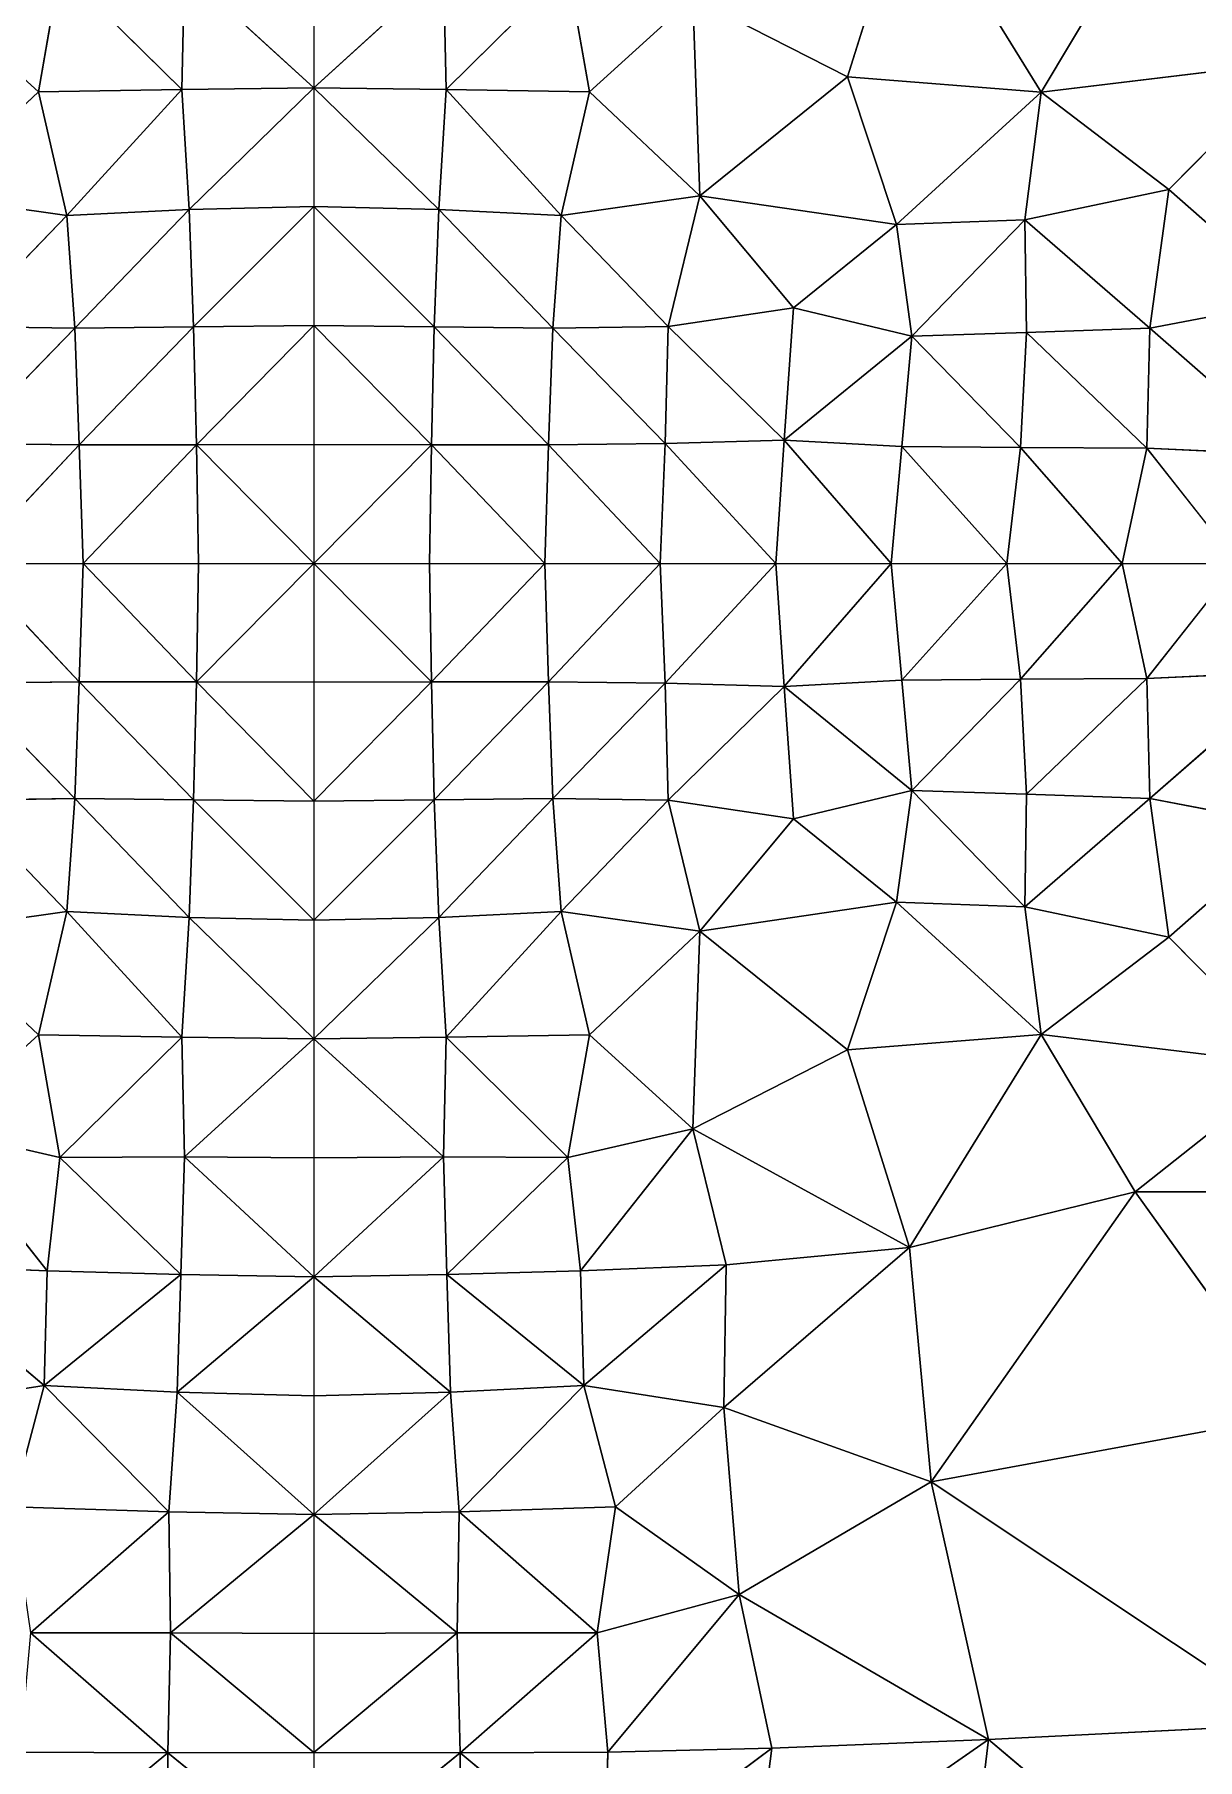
# Model space of a CAD drawing. Header units: metres. Extents: x 0 to 8, y 0 to 4.
# Drawn here: x 1.4288 to 1.7251, y 0.6952 to 1.1348 of the extents above; entities that cross this region are included whole.
import ezdxf

# ---------------------------------------------------------------- set-up
doc = ezdxf.new("R2010")
doc.units = ezdxf.units.M
doc.header["$MEASUREMENT"] = 0
for name, color, linetype, lineweight in [('DL_FE_MESH', 134, 'Continuous', 0), ('DL_FE_MESH_CELLS_2', 132, 'Continuous', 0), ('DL_FE_MESH_CELLS_7', 132, 'Continuous', 0), ('DL_FE_MESH_CELLS_8', 132, 'Continuous', 0), ('DL_FE_MESH_CELLS_9', 132, 'Continuous', 0), ('DL_TOPOLOGY', 7, 'Continuous', 0)]:
    doc.layers.add(name, color=color, linetype=linetype, lineweight=lineweight)

msp = doc.modelspace()

# ---------------------------------------------------------------- linework, layer by layer
at = {"layer": 'DL_FE_MESH'}
for p, q in [((1.6517, 1.17438), (1.63596, 1.12398)), ((1.6517, 1.17438), (1.68526, 1.12005)), ((1.7092, 1.16019), (1.68526, 1.12005)), ((1.4298, 1.12015), (1.43528, 1.1514)), ((1.46631, 1.12078), (1.43528, 1.1514)), ((1.467, 1.15129), (1.46631, 1.12078)), ((1.467, 1.15129), (1.5, 1.12121)), ((1.533, 1.15129), (1.5, 1.12121)), ((1.53369, 1.12078), (1.533, 1.15129)), ((1.53369, 1.12078), (1.56472, 1.1514)), ((1.56472, 1.1514), (1.5702, 1.12015)), ((1.4298, 1.12015), (1.40349, 1.14415)), ((1.59651, 1.14415), (1.5702, 1.12015)), ((1.59651, 1.14415), (1.63596, 1.12398)), ((1.59828, 1.0937), (1.59651, 1.14415)), ((1.68526, 1.12005), (1.75, 1.12786)), ((1.75, 1.12786), (1.71781, 1.09527)), ((1.5, 1.12121), (1.46631, 1.12078)), ((1.46821, 1.09022), (1.5, 1.12121)), ((1.5, 1.12121), (1.53369, 1.12078)), ((1.53179, 1.09022), (1.5, 1.12121)), ((1.63596, 1.12398), (1.59828, 1.0937)), ((1.68526, 1.12005), (1.63596, 1.12398)), ((1.63596, 1.12398), (1.64841, 1.08636)), ((1.40172, 1.0937), (1.4298, 1.12015)), ((1.4298, 1.12015), (1.46631, 1.12078)), ((1.43704, 1.08869), (1.4298, 1.12015)), ((1.46631, 1.12078), (1.43704, 1.08869)), ((1.46631, 1.12078), (1.46821, 1.09022)), ((1.53179, 1.09022), (1.53369, 1.12078)), ((1.5702, 1.12015), (1.53369, 1.12078)), ((1.53369, 1.12078), (1.56296, 1.08869)), ((1.5702, 1.12015), (1.56296, 1.08869)), ((1.5702, 1.12015), (1.59828, 1.0937)), ((1.64841, 1.08636), (1.68526, 1.12005)), ((1.68526, 1.12005), (1.68106, 1.08751)), ((1.68526, 1.12005), (1.71781, 1.09527)), ((1.71781, 1.09527), (1.68106, 1.08751)), ((1.71781, 1.09527), (1.71293, 1.05995)), ((1.71781, 1.09527), (1.75, 1.06698)), ((1.40172, 1.0937), (1.43704, 1.08869)), ((1.5, 1.09091), (1.46821, 1.09022)), ((1.46935, 1.06029), (1.5, 1.09091)), ((1.5, 1.09091), (1.53179, 1.09022)), ((1.53065, 1.06029), (1.5, 1.09091)), ((1.59828, 1.0937), (1.56296, 1.08869)), ((1.59828, 1.0937), (1.5902, 1.06038)), ((1.59828, 1.0937), (1.64841, 1.08636)), ((1.59828, 1.0937), (1.62214, 1.06514)), ((1.43704, 1.08869), (1.4098, 1.06038)), ((1.46821, 1.09022), (1.43704, 1.08869)), ((1.43704, 1.08869), (1.43913, 1.05996)), ((1.46821, 1.09022), (1.43913, 1.05996)), ((1.46935, 1.06029), (1.46821, 1.09022)), ((1.53179, 1.09022), (1.53065, 1.06029)), ((1.56296, 1.08869), (1.53179, 1.09022)), ((1.53179, 1.09022), (1.56087, 1.05996)), ((1.56087, 1.05996), (1.56296, 1.08869)), ((1.56296, 1.08869), (1.5902, 1.06038)), ((1.64841, 1.08636), (1.62214, 1.06514)), ((1.68106, 1.08751), (1.64841, 1.08636)), ((1.64841, 1.08636), (1.65227, 1.05787)), ((1.65227, 1.05787), (1.68106, 1.08751)), ((1.68106, 1.08751), (1.71293, 1.05995)), ((1.68106, 1.08751), (1.68154, 1.05885)), ((1.62214, 1.06514), (1.5902, 1.06038)), ((1.62214, 1.06514), (1.61975, 1.03142)), ((1.65227, 1.05787), (1.62214, 1.06514)), ((1.75, 1.06698), (1.71293, 1.05995)), ((1.4098, 1.06038), (1.43913, 1.05996)), ((1.43913, 1.05996), (1.41052, 1.03055)), ((1.43913, 1.05996), (1.46935, 1.06029)), ((1.44022, 1.03022), (1.43913, 1.05996)), ((1.46935, 1.06029), (1.44022, 1.03022)), ((1.5, 1.06061), (1.46935, 1.06029)), ((1.46935, 1.06029), (1.47005, 1.03022)), ((1.47005, 1.03022), (1.5, 1.06061)), ((1.5, 1.06061), (1.53065, 1.06029)), ((1.52995, 1.03022), (1.5, 1.06061)), ((1.52995, 1.03022), (1.53065, 1.06029)), ((1.53065, 1.06029), (1.56087, 1.05996)), ((1.53065, 1.06029), (1.55978, 1.03022)), ((1.56087, 1.05996), (1.55978, 1.03022)), ((1.5902, 1.06038), (1.56087, 1.05996)), ((1.56087, 1.05996), (1.58948, 1.03055)), ((1.5902, 1.06038), (1.58948, 1.03055)), ((1.5902, 1.06038), (1.61975, 1.03142)), ((1.71293, 1.05995), (1.68154, 1.05885)), ((1.71293, 1.05995), (1.71219, 1.02935)), ((1.71293, 1.05995), (1.75, 1.0276)), ((1.61975, 1.03142), (1.65227, 1.05787)), ((1.65227, 1.05787), (1.64976, 1.02977)), ((1.68154, 1.05885), (1.65227, 1.05787)), ((1.65227, 1.05787), (1.67999, 1.02954)), ((1.68154, 1.05885), (1.67999, 1.02954)), ((1.68154, 1.05885), (1.71219, 1.02935)), ((1.44022, 1.03022), (1.41052, 1.03055)), ((1.44022, 1.03022), (1.41176, 1)), ((1.44118, 1), (1.44022, 1.03022)), ((1.47005, 1.03022), (1.44022, 1.03022)), ((1.47005, 1.03022), (1.44118, 1)), ((1.5, 1.0303), (1.47005, 1.03022)), ((1.47005, 1.03022), (1.5, 1)), ((1.47005, 1.03022), (1.47059, 1)), ((1.5, 1.0303), (1.52995, 1.03022)), ((1.52995, 1.03022), (1.5, 1)), ((1.52941, 1), (1.52995, 1.03022)), ((1.52995, 1.03022), (1.55882, 1)), ((1.55978, 1.03022), (1.52995, 1.03022)), ((1.55882, 1), (1.55978, 1.03022)), ((1.58948, 1.03055), (1.55978, 1.03022)), ((1.55978, 1.03022), (1.58824, 1)), ((1.58824, 1), (1.58948, 1.03055)), ((1.61975, 1.03142), (1.58948, 1.03055)), ((1.58948, 1.03055), (1.61765, 1)), ((1.61765, 1), (1.61975, 1.03142)), ((1.61975, 1.03142), (1.64706, 1)), ((1.64976, 1.02977), (1.61975, 1.03142)), ((1.64706, 1), (1.64976, 1.02977)), ((1.64976, 1.02977), (1.67647, 1)), ((1.67999, 1.02954), (1.64976, 1.02977)), ((1.67647, 1), (1.67999, 1.02954)), ((1.67999, 1.02954), (1.70588, 1)), ((1.71219, 1.02935), (1.67999, 1.02954)), ((1.70588, 1), (1.71219, 1.02935)), ((1.73529, 1), (1.71219, 1.02935)), ((1.75, 1.0276), (1.71219, 1.02935)), ((1.44022, 0.96978), (1.41176, 1)), ((1.44118, 1), (1.44022, 0.96978)), ((1.47005, 0.96978), (1.44118, 1)), ((1.47005, 0.96978), (1.5, 1)), ((1.47059, 1), (1.47005, 0.96978)), ((1.52995, 0.96978), (1.5, 1)), ((1.52941, 1), (1.52995, 0.96978)), ((1.52995, 0.96978), (1.55882, 1)), ((1.55882, 1), (1.55978, 0.96978)), ((1.55978, 0.96978), (1.58824, 1)), ((1.58824, 1), (1.58948, 0.96945)), ((1.58948, 0.96945), (1.61765, 1)), ((1.61765, 1), (1.61975, 0.96858)), ((1.61975, 0.96858), (1.64706, 1)), ((1.64706, 1), (1.64976, 0.97023)), ((1.64976, 0.97023), (1.67647, 1)), ((1.67647, 1), (1.67999, 0.97046)), ((1.67999, 0.97046), (1.70588, 1)), ((1.70588, 1), (1.71219, 0.97065)), ((1.71219, 0.97065), (1.73529, 1)), ((1.71219, 0.97065), (1.75, 0.9724)), ((1.71293, 0.94005), (1.75, 0.9724)), ((1.41052, 0.96945), (1.44022, 0.96978)), ((1.43913, 0.94004), (1.41052, 0.96945)), ((1.43913, 0.94004), (1.44022, 0.96978)), ((1.44022, 0.96978), (1.47005, 0.96978)), ((1.46935, 0.93971), (1.44022, 0.96978)), ((1.47005, 0.96978), (1.46935, 0.93971)), ((1.5, 0.9697), (1.47005, 0.96978)), ((1.47005, 0.96978), (1.5, 0.93939)), ((1.5, 0.9697), (1.52995, 0.96978)), ((1.52995, 0.96978), (1.5, 0.93939)), ((1.52995, 0.96978), (1.55978, 0.96978)), ((1.53065, 0.93971), (1.52995, 0.96978)), ((1.53065, 0.93971), (1.55978, 0.96978)), ((1.55978, 0.96978), (1.58948, 0.96945)), ((1.55978, 0.96978), (1.56087, 0.94004)), ((1.56087, 0.94004), (1.58948, 0.96945)), ((1.58948, 0.96945), (1.61975, 0.96858)), ((1.58948, 0.96945), (1.5902, 0.93962)), ((1.5902, 0.93962), (1.61975, 0.96858)), ((1.61975, 0.96858), (1.64976, 0.97023)), ((1.61975, 0.96858), (1.65227, 0.94213)), ((1.61975, 0.96858), (1.62214, 0.93486)), ((1.64976, 0.97023), (1.67999, 0.97046)), ((1.64976, 0.97023), (1.65227, 0.94213)), ((1.65227, 0.94213), (1.67999, 0.97046)), ((1.67999, 0.97046), (1.71219, 0.97065)), ((1.67999, 0.97046), (1.68154, 0.94115)), ((1.68154, 0.94115), (1.71219, 0.97065)), ((1.71219, 0.97065), (1.71293, 0.94005)), ((1.65227, 0.94213), (1.62214, 0.93486)), ((1.65227, 0.94213), (1.64841, 0.91364)), ((1.68154, 0.94115), (1.65227, 0.94213)), ((1.65227, 0.94213), (1.68106, 0.91249)), ((1.68154, 0.94115), (1.68106, 0.91249)), ((1.71293, 0.94005), (1.68154, 0.94115)), ((1.4098, 0.93962), (1.43913, 0.94004)), ((1.43704, 0.91131), (1.4098, 0.93962)), ((1.43913, 0.94004), (1.43704, 0.91131)), ((1.46821, 0.90978), (1.43913, 0.94004)), ((1.46935, 0.93971), (1.43913, 0.94004)), ((1.46821, 0.90978), (1.46935, 0.93971)), ((1.5, 0.93939), (1.46935, 0.93971)), ((1.46935, 0.93971), (1.5, 0.90909)), ((1.5, 0.93939), (1.53065, 0.93971)), ((1.53065, 0.93971), (1.5, 0.90909)), ((1.56087, 0.94004), (1.53065, 0.93971)), ((1.53065, 0.93971), (1.53179, 0.90978)), ((1.53179, 0.90978), (1.56087, 0.94004)), ((1.56296, 0.91131), (1.56087, 0.94004)), ((1.5902, 0.93962), (1.56087, 0.94004)), ((1.56296, 0.91131), (1.5902, 0.93962)), ((1.5902, 0.93962), (1.62214, 0.93486)), ((1.5902, 0.93962), (1.59828, 0.9063)), ((1.68106, 0.91249), (1.71293, 0.94005)), ((1.71293, 0.94005), (1.75, 0.93302)), ((1.71293, 0.94005), (1.71781, 0.90473)), ((1.62214, 0.93486), (1.59828, 0.9063)), ((1.62214, 0.93486), (1.64841, 0.91364)), ((1.75, 0.93302), (1.71781, 0.90473)), ((1.40172, 0.9063), (1.43704, 0.91131)), ((1.4298, 0.87985), (1.43704, 0.91131)), ((1.43704, 0.91131), (1.46821, 0.90978)), ((1.46631, 0.87922), (1.43704, 0.91131)), ((1.53179, 0.90978), (1.56296, 0.91131)), ((1.53369, 0.87922), (1.56296, 0.91131)), ((1.59828, 0.9063), (1.56296, 0.91131)), ((1.56296, 0.91131), (1.5702, 0.87985)), ((1.59828, 0.9063), (1.64841, 0.91364)), ((1.64841, 0.91364), (1.63596, 0.87602)), ((1.64841, 0.91364), (1.68526, 0.87995)), ((1.68106, 0.91249), (1.64841, 0.91364)), ((1.71781, 0.90473), (1.68106, 0.91249)), ((1.68106, 0.91249), (1.68526, 0.87995)), ((1.4298, 0.87985), (1.40172, 0.9063)), ((1.46821, 0.90978), (1.46631, 0.87922)), ((1.5, 0.90909), (1.46821, 0.90978)), ((1.46821, 0.90978), (1.5, 0.87879)), ((1.5, 0.90909), (1.53179, 0.90978)), ((1.53179, 0.90978), (1.5, 0.87879)), ((1.53369, 0.87922), (1.53179, 0.90978)), ((1.59828, 0.9063), (1.5702, 0.87985)), ((1.59651, 0.85585), (1.59828, 0.9063)), ((1.59828, 0.9063), (1.63596, 0.87602)), ((1.71781, 0.90473), (1.68526, 0.87995)), ((1.71781, 0.90473), (1.75, 0.87214)), ((1.40349, 0.85585), (1.4298, 0.87985)), ((1.43528, 0.8486), (1.4298, 0.87985)), ((1.4298, 0.87985), (1.46631, 0.87922)), ((1.5702, 0.87985), (1.53369, 0.87922)), ((1.5702, 0.87985), (1.56472, 0.8486)), ((1.5702, 0.87985), (1.59651, 0.85585)), ((1.68526, 0.87995), (1.63596, 0.87602)), ((1.6517, 0.82562), (1.68526, 0.87995)), ((1.68526, 0.87995), (1.75, 0.87214)), ((1.68526, 0.87995), (1.7092, 0.83981)), ((1.46631, 0.87922), (1.43528, 0.8486)), ((1.5, 0.87879), (1.46631, 0.87922)), ((1.46631, 0.87922), (1.467, 0.84871)), ((1.467, 0.84871), (1.5, 0.87879)), ((1.5, 0.87879), (1.53369, 0.87922)), ((1.533, 0.84871), (1.5, 0.87879)), ((1.533, 0.84871), (1.53369, 0.87922)), ((1.53369, 0.87922), (1.56472, 0.8486)), ((1.63596, 0.87602), (1.59651, 0.85585)), ((1.63596, 0.87602), (1.6517, 0.82562)), ((1.75, 0.87214), (1.7092, 0.83981)), ((1.43206, 0.81968), (1.40349, 0.85585)), ((1.43528, 0.8486), (1.40349, 0.85585)), ((1.59651, 0.85585), (1.56472, 0.8486)), ((1.56794, 0.81968), (1.59651, 0.85585)), ((1.59651, 0.85585), (1.6517, 0.82562)), ((1.59651, 0.85585), (1.60504, 0.82126)), ((1.43206, 0.81968), (1.43528, 0.8486)), ((1.43528, 0.8486), (1.467, 0.84871)), ((1.46613, 0.81876), (1.43528, 0.8486)), ((1.467, 0.84871), (1.46613, 0.81876)), ((1.5, 0.84848), (1.467, 0.84871)), ((1.467, 0.84871), (1.5, 0.81818)), ((1.5, 0.84848), (1.533, 0.84871)), ((1.533, 0.84871), (1.5, 0.81818)), ((1.53387, 0.81876), (1.533, 0.84871)), ((1.56472, 0.8486), (1.533, 0.84871)), ((1.53387, 0.81876), (1.56472, 0.8486)), ((1.56472, 0.8486), (1.56794, 0.81968)), ((1.7092, 0.83981), (1.6517, 0.82562)), ((1.7092, 0.83981), (1.65721, 0.76589)), ((1.7092, 0.83981), (1.7908, 0.83981)), ((1.7092, 0.83981), (1.75, 0.78298)), ((1.6517, 0.82562), (1.60446, 0.78488)), ((1.6517, 0.82562), (1.60504, 0.82126)), ((1.6517, 0.82562), (1.65721, 0.76589)), ((1.39496, 0.82126), (1.43206, 0.81968)), ((1.43126, 0.79046), (1.39496, 0.82126)), ((1.43126, 0.79046), (1.43206, 0.81968)), ((1.46613, 0.81876), (1.43126, 0.79046)), ((1.43206, 0.81968), (1.46613, 0.81876)), ((1.46613, 0.81876), (1.46518, 0.78879)), ((1.46518, 0.78879), (1.5, 0.81818)), ((1.5, 0.81818), (1.46613, 0.81876)), ((1.5, 0.81818), (1.53387, 0.81876)), ((1.53482, 0.78879), (1.5, 0.81818)), ((1.56794, 0.81968), (1.53387, 0.81876)), ((1.53482, 0.78879), (1.53387, 0.81876)), ((1.53387, 0.81876), (1.56874, 0.79046)), ((1.60504, 0.82126), (1.56794, 0.81968)), ((1.56794, 0.81968), (1.56874, 0.79046)), ((1.56874, 0.79046), (1.60504, 0.82126)), ((1.60504, 0.82126), (1.60446, 0.78488)), ((1.39554, 0.78488), (1.43126, 0.79046)), ((1.42316, 0.75955), (1.43126, 0.79046)), ((1.43126, 0.79046), (1.46518, 0.78879)), ((1.46301, 0.75827), (1.43126, 0.79046)), ((1.46518, 0.78879), (1.46301, 0.75827)), ((1.5, 0.78788), (1.46518, 0.78879)), ((1.46518, 0.78879), (1.5, 0.75758)), ((1.5, 0.78788), (1.53482, 0.78879)), ((1.53482, 0.78879), (1.5, 0.75758)), ((1.56874, 0.79046), (1.53482, 0.78879)), ((1.53699, 0.75827), (1.53482, 0.78879)), ((1.53699, 0.75827), (1.56874, 0.79046)), ((1.56874, 0.79046), (1.60446, 0.78488)), ((1.56874, 0.79046), (1.57684, 0.75955)), ((1.60446, 0.78488), (1.57684, 0.75955)), ((1.60832, 0.73721), (1.60446, 0.78488)), ((1.65721, 0.76589), (1.60446, 0.78488)), ((1.75, 0.78298), (1.65721, 0.76589)), ((1.65721, 0.76589), (1.60832, 0.73721)), ((1.65721, 0.76589), (1.75, 0.70417)), ((1.65721, 0.76589), (1.67181, 0.70024)), ((1.42316, 0.75955), (1.46301, 0.75827)), ((1.46301, 0.75827), (1.42784, 0.72746)), ((1.5, 0.75758), (1.46301, 0.75827)), ((1.46301, 0.75827), (1.46348, 0.72741)), ((1.46348, 0.72741), (1.5, 0.75758)), ((1.5, 0.75758), (1.53699, 0.75827)), ((1.53652, 0.72741), (1.5, 0.75758)), ((1.53652, 0.72741), (1.53699, 0.75827)), ((1.57684, 0.75955), (1.53699, 0.75827)), ((1.53699, 0.75827), (1.57216, 0.72746)), ((1.57684, 0.75955), (1.57216, 0.72746)), ((1.57684, 0.75955), (1.60832, 0.73721)), ((1.60832, 0.73721), (1.57216, 0.72746)), ((1.57489, 0.69706), (1.60832, 0.73721)), ((1.60832, 0.73721), (1.67181, 0.70024)), ((1.60832, 0.73721), (1.61661, 0.69801)), ((1.42784, 0.72746), (1.46348, 0.72741)), ((1.46279, 0.69682), (1.42784, 0.72746)), ((1.46348, 0.72741), (1.46279, 0.69682)), ((1.5, 0.72727), (1.46348, 0.72741)), ((1.46348, 0.72741), (1.5, 0.69697)), ((1.5, 0.72727), (1.53652, 0.72741)), ((1.53652, 0.72741), (1.5, 0.69697)), ((1.57216, 0.72746), (1.53652, 0.72741)), ((1.53721, 0.69682), (1.53652, 0.72741)), ((1.53721, 0.69682), (1.57216, 0.72746)), ((1.57216, 0.72746), (1.57489, 0.69706)), ((1.75, 0.70417), (1.67181, 0.70024)), ((1.61154, 0.65831), (1.67181, 0.70024)), ((1.67181, 0.70024), (1.61661, 0.69801)), ((1.67181, 0.70024), (1.66384, 0.63343)), ((1.67181, 0.70024), (1.75, 0.63437)), ((1.42511, 0.69706), (1.46279, 0.69682)), ((1.46279, 0.69682), (1.42597, 0.6663)), ((1.46279, 0.69682), (1.46251, 0.66609)), ((1.5, 0.69697), (1.46279, 0.69682)), ((1.46279, 0.69682), (1.5, 0.66667)), ((1.5, 0.69697), (1.53721, 0.69682)), ((1.53721, 0.69682), (1.5, 0.66667)), ((1.57489, 0.69706), (1.53721, 0.69682)), ((1.53749, 0.66609), (1.53721, 0.69682)), ((1.53721, 0.69682), (1.57403, 0.6663)), ((1.57403, 0.6663), (1.61661, 0.69801)), ((1.57489, 0.69706), (1.57403, 0.6663)), ((1.61661, 0.69801), (1.57489, 0.69706)), ((1.61661, 0.69801), (1.61154, 0.65831))]:
    msp.add_line(p, q, dxfattribs=at)
at = {"layer": 'DL_FE_MESH_CELLS_2'}
for points in [[(1.59651, 1.14415), (1.63596, 1.12398), (1.6517, 1.17438)], [(1.68526, 1.12005), (1.6517, 1.17438), (1.63596, 1.12398)], [(1.68526, 1.12005), (1.7092, 1.16019), (1.6517, 1.17438)], [(1.68526, 1.12005), (1.75, 1.12786), (1.7092, 1.16019)], [(1.7908, 1.16019), (1.7092, 1.16019), (1.75, 1.12786)], [(1.533, 1.15129), (1.5, 1.12121), (1.53369, 1.12078)], [(1.53369, 1.12078), (1.56472, 1.1514), (1.533, 1.15129)], [(1.5702, 1.12015), (1.56472, 1.1514), (1.53369, 1.12078)], [(1.59651, 1.14415), (1.56472, 1.1514), (1.5702, 1.12015)], [(1.59828, 1.0937), (1.59651, 1.14415), (1.5702, 1.12015)], [(1.63596, 1.12398), (1.59651, 1.14415), (1.59828, 1.0937)], [(1.71781, 1.09527), (1.75, 1.12786), (1.68526, 1.12005)], [(1.75, 1.06698), (1.75, 1.12786), (1.71781, 1.09527)], [(1.5, 1.12121), (1.53179, 1.09022), (1.53369, 1.12078)], [(1.64841, 1.08636), (1.63596, 1.12398), (1.59828, 1.0937)], [(1.64841, 1.08636), (1.68526, 1.12005), (1.63596, 1.12398)], [(1.56296, 1.08869), (1.53369, 1.12078), (1.53179, 1.09022)], [(1.56296, 1.08869), (1.5702, 1.12015), (1.53369, 1.12078)], [(1.59828, 1.0937), (1.5702, 1.12015), (1.56296, 1.08869)], [(1.68106, 1.08751), (1.68526, 1.12005), (1.64841, 1.08636)], [(1.71781, 1.09527), (1.68526, 1.12005), (1.68106, 1.08751)], [(1.71293, 1.05995), (1.71781, 1.09527), (1.68106, 1.08751)], [(1.75, 1.06698), (1.71781, 1.09527), (1.71293, 1.05995)], [(1.5, 1.09091), (1.53065, 1.06029), (1.53179, 1.09022)], [(1.5902, 1.06038), (1.59828, 1.0937), (1.56296, 1.08869)], [(1.62214, 1.06514), (1.59828, 1.0937), (1.5902, 1.06038)], [(1.64841, 1.08636), (1.59828, 1.0937), (1.62214, 1.06514)], [(1.56087, 1.05996), (1.53179, 1.09022), (1.53065, 1.06029)], [(1.56087, 1.05996), (1.56296, 1.08869), (1.53179, 1.09022)], [(1.5902, 1.06038), (1.56296, 1.08869), (1.56087, 1.05996)], [(1.65227, 1.05787), (1.64841, 1.08636), (1.62214, 1.06514)], [(1.65227, 1.05787), (1.68106, 1.08751), (1.64841, 1.08636)], [(1.68154, 1.05885), (1.68106, 1.08751), (1.65227, 1.05787)], [(1.71293, 1.05995), (1.68106, 1.08751), (1.68154, 1.05885)], [(1.61975, 1.03142), (1.62214, 1.06514), (1.5902, 1.06038)], [(1.61975, 1.03142), (1.65227, 1.05787), (1.62214, 1.06514)], [(1.75, 1.0276), (1.75, 1.06698), (1.71293, 1.05995)], [(1.5, 1.06061), (1.52995, 1.03022), (1.53065, 1.06029)], [(1.55978, 1.03022), (1.53065, 1.06029), (1.52995, 1.03022)], [(1.55978, 1.03022), (1.56087, 1.05996), (1.53065, 1.06029)], [(1.58948, 1.03055), (1.56087, 1.05996), (1.55978, 1.03022)], [(1.58948, 1.03055), (1.5902, 1.06038), (1.56087, 1.05996)], [(1.61975, 1.03142), (1.5902, 1.06038), (1.58948, 1.03055)], [(1.71219, 1.02935), (1.71293, 1.05995), (1.68154, 1.05885)], [(1.75, 1.0276), (1.71293, 1.05995), (1.71219, 1.02935)], [(1.64976, 1.02977), (1.65227, 1.05787), (1.61975, 1.03142)], [(1.67999, 1.02954), (1.65227, 1.05787), (1.64976, 1.02977)], [(1.67999, 1.02954), (1.68154, 1.05885), (1.65227, 1.05787)], [(1.71219, 1.02935), (1.68154, 1.05885), (1.67999, 1.02954)], [(1.52995, 1.03022), (1.55882, 1), (1.55978, 1.03022)], [(1.55978, 1.03022), (1.58824, 1), (1.58948, 1.03055)], [(1.58948, 1.03055), (1.61765, 1), (1.61975, 1.03142)], [(1.61975, 1.03142), (1.64706, 1), (1.64976, 1.02977)], [(1.64976, 1.02977), (1.67647, 1), (1.67999, 1.02954)], [(1.67999, 1.02954), (1.70588, 1), (1.71219, 1.02935)], [(1.71219, 1.02935), (1.73529, 1), (1.75, 1.0276)]]:
    msp.add_3dface(points, dxfattribs=at)
for points, invisible_edges in [([(1.5, 1.15152), (1.5, 1.12121), (1.533, 1.15129)], 1), ([(1.5, 1.12121), (1.5, 1.09091), (1.53179, 1.09022)], 1), ([(1.5, 1.09091), (1.5, 1.06061), (1.53065, 1.06029)], 1), ([(1.5, 1.06061), (1.5, 1.0303), (1.52995, 1.03022)], 1), ([(1.5, 1.0303), (1.5, 1), (1.52995, 1.03022)], 1), ([(1.52995, 1.03022), (1.5, 1), (1.52941, 1)], 2), ([(1.52941, 1), (1.55882, 1), (1.52995, 1.03022)], 1), ([(1.55882, 1), (1.58824, 1), (1.55978, 1.03022)], 1), ([(1.58824, 1), (1.61765, 1), (1.58948, 1.03055)], 1), ([(1.61765, 1), (1.64706, 1), (1.61975, 1.03142)], 1), ([(1.64706, 1), (1.67647, 1), (1.64976, 1.02977)], 1), ([(1.67647, 1), (1.70588, 1), (1.67999, 1.02954)], 1), ([(1.71219, 1.02935), (1.70588, 1), (1.73529, 1)], 2)]:
    msp.add_3dface(points, dxfattribs=dict(at, invisible_edges=invisible_edges))
at = {"layer": 'DL_FE_MESH_CELLS_7'}
for points in [[(1.40349, 1.14415), (1.4298, 1.12015), (1.43528, 1.1514)], [(1.43528, 1.1514), (1.4298, 1.12015), (1.46631, 1.12078)], [(1.43528, 1.1514), (1.46631, 1.12078), (1.467, 1.15129)], [(1.5, 1.12121), (1.467, 1.15129), (1.46631, 1.12078)], [(1.40349, 1.14415), (1.40172, 1.0937), (1.4298, 1.12015)], [(1.46821, 1.09022), (1.5, 1.12121), (1.46631, 1.12078)], [(1.40172, 1.0937), (1.43704, 1.08869), (1.4298, 1.12015)], [(1.4298, 1.12015), (1.43704, 1.08869), (1.46631, 1.12078)], [(1.46631, 1.12078), (1.43704, 1.08869), (1.46821, 1.09022)], [(1.40172, 1.0937), (1.4098, 1.06038), (1.43704, 1.08869)], [(1.46935, 1.06029), (1.5, 1.09091), (1.46821, 1.09022)], [(1.43704, 1.08869), (1.4098, 1.06038), (1.43913, 1.05996)], [(1.43704, 1.08869), (1.43913, 1.05996), (1.46821, 1.09022)], [(1.46821, 1.09022), (1.43913, 1.05996), (1.46935, 1.06029)], [(1.4098, 1.06038), (1.41052, 1.03055), (1.43913, 1.05996)], [(1.43913, 1.05996), (1.41052, 1.03055), (1.44022, 1.03022)], [(1.43913, 1.05996), (1.44022, 1.03022), (1.46935, 1.06029)], [(1.46935, 1.06029), (1.44022, 1.03022), (1.47005, 1.03022)], [(1.47005, 1.03022), (1.5, 1.06061), (1.46935, 1.06029)], [(1.41176, 1), (1.44022, 1.03022), (1.41052, 1.03055)], [(1.44118, 1), (1.47005, 1.03022), (1.44022, 1.03022)]]:
    msp.add_3dface(points, dxfattribs=at)
for points, invisible_edges in [([(1.5, 1.12121), (1.5, 1.15152), (1.467, 1.15129)], 1), ([(1.5, 1.09091), (1.5, 1.12121), (1.46821, 1.09022)], 1), ([(1.5, 1.06061), (1.5, 1.09091), (1.46935, 1.06029)], 1), ([(1.5, 1.0303), (1.5, 1.06061), (1.47005, 1.03022)], 1), ([(1.41176, 1), (1.44118, 1), (1.44022, 1.03022)], 1), ([(1.44118, 1), (1.47059, 1), (1.47005, 1.03022)], 1), ([(1.5, 1), (1.5, 1.0303), (1.47005, 1.03022)], 1), ([(1.5, 1), (1.47005, 1.03022), (1.47059, 1)], 4)]:
    msp.add_3dface(points, dxfattribs=dict(at, invisible_edges=invisible_edges))
at = {"layer": 'DL_FE_MESH_CELLS_8'}
for points, invisible_edges in [([(1.52995, 0.96978), (1.5, 1), (1.5, 0.9697)], 2), ([(1.52941, 1), (1.5, 1), (1.52995, 0.96978)], 1), ([(1.55882, 1), (1.52941, 1), (1.52995, 0.96978)], 1), ([(1.58824, 1), (1.55882, 1), (1.55978, 0.96978)], 1), ([(1.61765, 1), (1.58824, 1), (1.58948, 0.96945)], 1), ([(1.64706, 1), (1.61765, 1), (1.61975, 0.96858)], 1), ([(1.67647, 1), (1.64706, 1), (1.64976, 0.97023)], 1), ([(1.70588, 1), (1.67647, 1), (1.67999, 0.97046)], 1), ([(1.71219, 0.97065), (1.73529, 1), (1.70588, 1)], 2), ([(1.5, 0.9697), (1.5, 0.93939), (1.52995, 0.96978)], 1), ([(1.5, 0.93939), (1.5, 0.90909), (1.53065, 0.93971)], 1), ([(1.5, 0.90909), (1.5, 0.87879), (1.53179, 0.90978)], 1), ([(1.5, 0.87879), (1.5, 0.84848), (1.533, 0.84871)], 1), ([(1.5, 0.84848), (1.5, 0.81818), (1.533, 0.84871)], 1), ([(1.5, 0.81818), (1.5, 0.78788), (1.53482, 0.78879)], 1), ([(1.5, 0.78788), (1.5, 0.75758), (1.53482, 0.78879)], 1), ([(1.5, 0.75758), (1.5, 0.72727), (1.53652, 0.72741)], 1), ([(1.5, 0.72727), (1.5, 0.69697), (1.53652, 0.72741)], 1), ([(1.5, 0.69697), (1.5, 0.66667), (1.53721, 0.69682)], 1)]:
    msp.add_3dface(points, dxfattribs=dict(at, invisible_edges=invisible_edges))
for points in [[(1.55882, 1), (1.52995, 0.96978), (1.55978, 0.96978)], [(1.58824, 1), (1.55978, 0.96978), (1.58948, 0.96945)], [(1.61765, 1), (1.58948, 0.96945), (1.61975, 0.96858)], [(1.64706, 1), (1.61975, 0.96858), (1.64976, 0.97023)], [(1.67647, 1), (1.64976, 0.97023), (1.67999, 0.97046)], [(1.70588, 1), (1.67999, 0.97046), (1.71219, 0.97065)], [(1.75, 0.9724), (1.73529, 1), (1.71219, 0.97065)], [(1.71293, 0.94005), (1.75, 0.9724), (1.71219, 0.97065)], [(1.75, 0.93302), (1.75, 0.9724), (1.71293, 0.94005)], [(1.52995, 0.96978), (1.5, 0.93939), (1.53065, 0.93971)], [(1.53065, 0.93971), (1.55978, 0.96978), (1.52995, 0.96978)], [(1.56087, 0.94004), (1.55978, 0.96978), (1.53065, 0.93971)], [(1.56087, 0.94004), (1.58948, 0.96945), (1.55978, 0.96978)], [(1.5902, 0.93962), (1.58948, 0.96945), (1.56087, 0.94004)], [(1.5902, 0.93962), (1.61975, 0.96858), (1.58948, 0.96945)], [(1.62214, 0.93486), (1.61975, 0.96858), (1.5902, 0.93962)], [(1.65227, 0.94213), (1.64976, 0.97023), (1.61975, 0.96858)], [(1.65227, 0.94213), (1.61975, 0.96858), (1.62214, 0.93486)], [(1.65227, 0.94213), (1.67999, 0.97046), (1.64976, 0.97023)], [(1.68154, 0.94115), (1.67999, 0.97046), (1.65227, 0.94213)], [(1.68154, 0.94115), (1.71219, 0.97065), (1.67999, 0.97046)], [(1.71293, 0.94005), (1.71219, 0.97065), (1.68154, 0.94115)], [(1.64841, 0.91364), (1.65227, 0.94213), (1.62214, 0.93486)], [(1.68106, 0.91249), (1.65227, 0.94213), (1.64841, 0.91364)], [(1.68106, 0.91249), (1.68154, 0.94115), (1.65227, 0.94213)], [(1.68106, 0.91249), (1.71293, 0.94005), (1.68154, 0.94115)], [(1.53065, 0.93971), (1.5, 0.90909), (1.53179, 0.90978)], [(1.53179, 0.90978), (1.56087, 0.94004), (1.53065, 0.93971)], [(1.56296, 0.91131), (1.56087, 0.94004), (1.53179, 0.90978)], [(1.56296, 0.91131), (1.5902, 0.93962), (1.56087, 0.94004)], [(1.59828, 0.9063), (1.5902, 0.93962), (1.56296, 0.91131)], [(1.62214, 0.93486), (1.5902, 0.93962), (1.59828, 0.9063)], [(1.71781, 0.90473), (1.71293, 0.94005), (1.68106, 0.91249)], [(1.75, 0.93302), (1.71293, 0.94005), (1.71781, 0.90473)], [(1.64841, 0.91364), (1.62214, 0.93486), (1.59828, 0.9063)], [(1.75, 0.87214), (1.75, 0.93302), (1.71781, 0.90473)], [(1.53369, 0.87922), (1.56296, 0.91131), (1.53179, 0.90978)], [(1.5702, 0.87985), (1.56296, 0.91131), (1.53369, 0.87922)], [(1.59828, 0.9063), (1.56296, 0.91131), (1.5702, 0.87985)], [(1.64841, 0.91364), (1.59828, 0.9063), (1.63596, 0.87602)], [(1.63596, 0.87602), (1.68526, 0.87995), (1.64841, 0.91364)], [(1.64841, 0.91364), (1.68526, 0.87995), (1.68106, 0.91249)], [(1.71781, 0.90473), (1.68106, 0.91249), (1.68526, 0.87995)], [(1.53179, 0.90978), (1.5, 0.87879), (1.53369, 0.87922)], [(1.59651, 0.85585), (1.59828, 0.9063), (1.5702, 0.87985)], [(1.63596, 0.87602), (1.59828, 0.9063), (1.59651, 0.85585)], [(1.75, 0.87214), (1.71781, 0.90473), (1.68526, 0.87995)], [(1.56472, 0.8486), (1.5702, 0.87985), (1.53369, 0.87922)], [(1.59651, 0.85585), (1.5702, 0.87985), (1.56472, 0.8486)], [(1.6517, 0.82562), (1.68526, 0.87995), (1.63596, 0.87602)], [(1.7092, 0.83981), (1.68526, 0.87995), (1.6517, 0.82562)], [(1.75, 0.87214), (1.68526, 0.87995), (1.7092, 0.83981)], [(1.5, 0.87879), (1.533, 0.84871), (1.53369, 0.87922)], [(1.56472, 0.8486), (1.53369, 0.87922), (1.533, 0.84871)], [(1.59651, 0.85585), (1.6517, 0.82562), (1.63596, 0.87602)], [(1.7908, 0.83981), (1.75, 0.87214), (1.7092, 0.83981)], [(1.56794, 0.81968), (1.59651, 0.85585), (1.56472, 0.8486)], [(1.60504, 0.82126), (1.59651, 0.85585), (1.56794, 0.81968)], [(1.60504, 0.82126), (1.6517, 0.82562), (1.59651, 0.85585)], [(1.533, 0.84871), (1.5, 0.81818), (1.53387, 0.81876)], [(1.53387, 0.81876), (1.56472, 0.8486), (1.533, 0.84871)], [(1.56794, 0.81968), (1.56472, 0.8486), (1.53387, 0.81876)], [(1.65721, 0.76589), (1.7092, 0.83981), (1.6517, 0.82562)], [(1.65721, 0.76589), (1.75, 0.78298), (1.7092, 0.83981)], [(1.7908, 0.83981), (1.7092, 0.83981), (1.75, 0.78298)], [(1.60446, 0.78488), (1.65721, 0.76589), (1.6517, 0.82562)], [(1.60446, 0.78488), (1.6517, 0.82562), (1.60504, 0.82126)], [(1.5, 0.81818), (1.53482, 0.78879), (1.53387, 0.81876)], [(1.56874, 0.79046), (1.56794, 0.81968), (1.53387, 0.81876)], [(1.56874, 0.79046), (1.53387, 0.81876), (1.53482, 0.78879)], [(1.56874, 0.79046), (1.60504, 0.82126), (1.56794, 0.81968)], [(1.60446, 0.78488), (1.60504, 0.82126), (1.56874, 0.79046)], [(1.53482, 0.78879), (1.5, 0.75758), (1.53699, 0.75827)], [(1.53699, 0.75827), (1.56874, 0.79046), (1.53482, 0.78879)], [(1.57684, 0.75955), (1.56874, 0.79046), (1.53699, 0.75827)], [(1.60446, 0.78488), (1.56874, 0.79046), (1.57684, 0.75955)], [(1.60832, 0.73721), (1.60446, 0.78488), (1.57684, 0.75955)], [(1.65721, 0.76589), (1.60446, 0.78488), (1.60832, 0.73721)], [(1.75, 0.70417), (1.75, 0.78298), (1.65721, 0.76589)], [(1.60832, 0.73721), (1.67181, 0.70024), (1.65721, 0.76589)], [(1.75, 0.70417), (1.65721, 0.76589), (1.67181, 0.70024)], [(1.5, 0.75758), (1.53652, 0.72741), (1.53699, 0.75827)], [(1.57216, 0.72746), (1.53699, 0.75827), (1.53652, 0.72741)], [(1.57216, 0.72746), (1.57684, 0.75955), (1.53699, 0.75827)], [(1.60832, 0.73721), (1.57684, 0.75955), (1.57216, 0.72746)], [(1.57489, 0.69706), (1.60832, 0.73721), (1.57216, 0.72746)], [(1.61661, 0.69801), (1.60832, 0.73721), (1.57489, 0.69706)], [(1.61661, 0.69801), (1.67181, 0.70024), (1.60832, 0.73721)], [(1.53652, 0.72741), (1.5, 0.69697), (1.53721, 0.69682)], [(1.53721, 0.69682), (1.57216, 0.72746), (1.53652, 0.72741)], [(1.57489, 0.69706), (1.57216, 0.72746), (1.53721, 0.69682)], [(1.75, 0.63437), (1.75, 0.70417), (1.67181, 0.70024)], [(1.61154, 0.65831), (1.67181, 0.70024), (1.61661, 0.69801)], [(1.66384, 0.63343), (1.67181, 0.70024), (1.61154, 0.65831)], [(1.75, 0.63437), (1.67181, 0.70024), (1.66384, 0.63343)], [(1.53721, 0.69682), (1.5, 0.66667), (1.53749, 0.66609)], [(1.57403, 0.6663), (1.57489, 0.69706), (1.53721, 0.69682)], [(1.57403, 0.6663), (1.53721, 0.69682), (1.53749, 0.66609)], [(1.57403, 0.6663), (1.61661, 0.69801), (1.57489, 0.69706)], [(1.61154, 0.65831), (1.61661, 0.69801), (1.57403, 0.6663)]]:
    msp.add_3dface(points, dxfattribs=at)
at = {"layer": 'DL_FE_MESH_CELLS_9'}
for points in [[(1.44022, 0.96978), (1.41176, 1), (1.41052, 0.96945)], [(1.47005, 0.96978), (1.44118, 1), (1.44022, 0.96978)], [(1.41052, 0.96945), (1.4098, 0.93962), (1.43913, 0.94004)], [(1.41052, 0.96945), (1.43913, 0.94004), (1.44022, 0.96978)], [(1.44022, 0.96978), (1.43913, 0.94004), (1.46935, 0.93971)], [(1.44022, 0.96978), (1.46935, 0.93971), (1.47005, 0.96978)], [(1.5, 0.93939), (1.47005, 0.96978), (1.46935, 0.93971)], [(1.4098, 0.93962), (1.40172, 0.9063), (1.43704, 0.91131)], [(1.4098, 0.93962), (1.43704, 0.91131), (1.43913, 0.94004)], [(1.43913, 0.94004), (1.43704, 0.91131), (1.46821, 0.90978)], [(1.43913, 0.94004), (1.46821, 0.90978), (1.46935, 0.93971)], [(1.5, 0.90909), (1.46935, 0.93971), (1.46821, 0.90978)], [(1.40172, 0.9063), (1.4298, 0.87985), (1.43704, 0.91131)], [(1.43704, 0.91131), (1.4298, 0.87985), (1.46631, 0.87922)], [(1.43704, 0.91131), (1.46631, 0.87922), (1.46821, 0.90978)], [(1.40172, 0.9063), (1.40349, 0.85585), (1.4298, 0.87985)], [(1.5, 0.87879), (1.46821, 0.90978), (1.46631, 0.87922)], [(1.40349, 0.85585), (1.43528, 0.8486), (1.4298, 0.87985)], [(1.4298, 0.87985), (1.43528, 0.8486), (1.46631, 0.87922)], [(1.46631, 0.87922), (1.43528, 0.8486), (1.467, 0.84871)], [(1.467, 0.84871), (1.5, 0.87879), (1.46631, 0.87922)], [(1.40349, 0.85585), (1.39496, 0.82126), (1.43206, 0.81968)], [(1.40349, 0.85585), (1.43206, 0.81968), (1.43528, 0.8486)], [(1.43528, 0.8486), (1.43206, 0.81968), (1.46613, 0.81876)], [(1.43528, 0.8486), (1.46613, 0.81876), (1.467, 0.84871)], [(1.5, 0.81818), (1.467, 0.84871), (1.46613, 0.81876)], [(1.39496, 0.82126), (1.39554, 0.78488), (1.43126, 0.79046)], [(1.39496, 0.82126), (1.43126, 0.79046), (1.43206, 0.81968)], [(1.43206, 0.81968), (1.43126, 0.79046), (1.46613, 0.81876)], [(1.46613, 0.81876), (1.43126, 0.79046), (1.46518, 0.78879)], [(1.46518, 0.78879), (1.5, 0.81818), (1.46613, 0.81876)], [(1.39554, 0.78488), (1.42316, 0.75955), (1.43126, 0.79046)], [(1.43126, 0.79046), (1.42316, 0.75955), (1.46301, 0.75827)], [(1.43126, 0.79046), (1.46301, 0.75827), (1.46518, 0.78879)], [(1.5, 0.75758), (1.46518, 0.78879), (1.46301, 0.75827)], [(1.42316, 0.75955), (1.42784, 0.72746), (1.46301, 0.75827)], [(1.46301, 0.75827), (1.42784, 0.72746), (1.46348, 0.72741)], [(1.46348, 0.72741), (1.5, 0.75758), (1.46301, 0.75827)], [(1.42784, 0.72746), (1.42511, 0.69706), (1.46279, 0.69682)], [(1.42784, 0.72746), (1.46279, 0.69682), (1.46348, 0.72741)], [(1.5, 0.69697), (1.46348, 0.72741), (1.46279, 0.69682)], [(1.42511, 0.69706), (1.42597, 0.6663), (1.46279, 0.69682)], [(1.46279, 0.69682), (1.42597, 0.6663), (1.46251, 0.66609)], [(1.5, 0.66667), (1.46279, 0.69682), (1.46251, 0.66609)]]:
    msp.add_3dface(points, dxfattribs=at)
for points, invisible_edges in [([(1.44118, 1), (1.41176, 1), (1.44022, 0.96978)], 1), ([(1.47059, 1), (1.44118, 1), (1.47005, 0.96978)], 1), ([(1.47005, 0.96978), (1.5, 1), (1.47059, 1)], 2), ([(1.5, 0.9697), (1.5, 1), (1.47005, 0.96978)], 1), ([(1.5, 0.93939), (1.5, 0.9697), (1.47005, 0.96978)], 1), ([(1.5, 0.90909), (1.5, 0.93939), (1.46935, 0.93971)], 1), ([(1.5, 0.87879), (1.5, 0.90909), (1.46821, 0.90978)], 1), ([(1.5, 0.84848), (1.5, 0.87879), (1.467, 0.84871)], 1), ([(1.5, 0.81818), (1.5, 0.84848), (1.467, 0.84871)], 1), ([(1.5, 0.78788), (1.5, 0.81818), (1.46518, 0.78879)], 1), ([(1.5, 0.75758), (1.5, 0.78788), (1.46518, 0.78879)], 1), ([(1.5, 0.72727), (1.5, 0.75758), (1.46348, 0.72741)], 1), ([(1.5, 0.69697), (1.5, 0.72727), (1.46348, 0.72741)], 1), ([(1.5, 0.66667), (1.5, 0.69697), (1.46279, 0.69682)], 1)]:
    msp.add_3dface(points, dxfattribs=dict(at, invisible_edges=invisible_edges))
at = {"layer": 'DL_TOPOLOGY'}
for p, q in [((1.5, 2), (1.5, 1)), ((1, 1), (1.5, 1)), ((1.5, 1), (2, 1)), ((1.5, 1), (1.5, 0))]:
    msp.add_line(p, q, dxfattribs=at)

doc.saveas('drawing.dxf')
